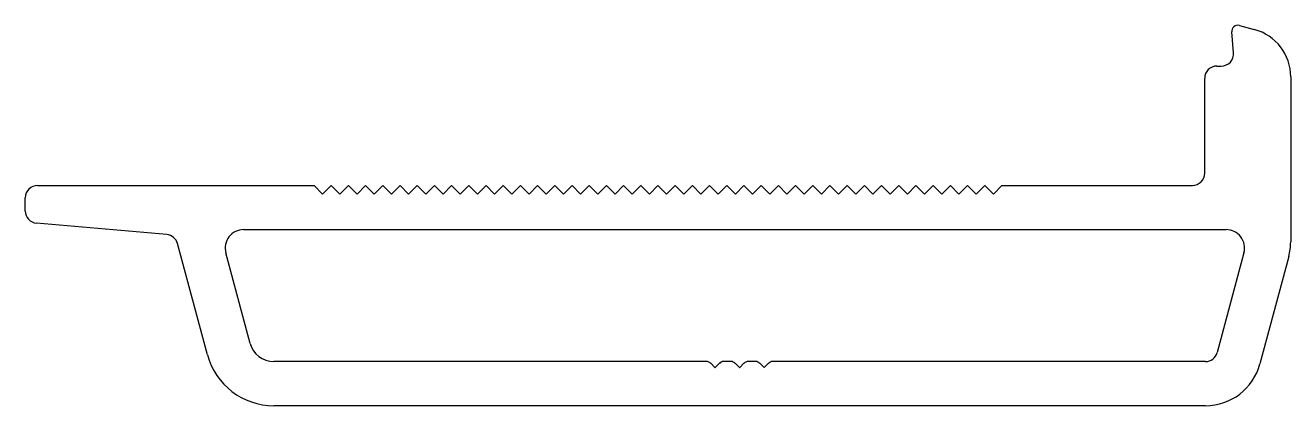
# Model space of a CAD drawing. Extents: x -29.3 to 22.2, y -2.9 to 12.6.
import ezdxf

# ---------------------------------------------------------------- set-up
doc = ezdxf.new("R2010")
doc.units = 0
doc.header["$MEASUREMENT"] = 0
doc.layers.get('0').update_dxf_attribs({"linetype": 'CONTINUOUS'})

msp = doc.modelspace()

# ---------------------------------------------------------------- linework, layer by layer
for p, q in [((19.828, 11.519), (19.754, 12.364)), ((20.068, 12.627), (20.671, 12.465)), ((19.153, 10.975), (19.33, 10.975)), ((18.653, 6.611), (18.653, 10.475)), ((22.153, 10.534), (22.153, 3.811)), ((-28.847, 6.111), (-17.597, 6.111)), ((-17.597, 6.111), (-17.247, 5.761)), ((-17.247, 5.761), (-16.897, 6.111)), ((-16.897, 6.111), (-16.547, 5.761)), ((-16.547, 5.761), (-16.197, 6.111)), ((-16.197, 6.111), (-15.847, 5.761)), ((-15.847, 5.761), (-15.497, 6.111)), ((-15.497, 6.111), (-15.147, 5.761)), ((-15.147, 5.761), (-14.797, 6.111)), ((-14.797, 6.111), (-14.447, 5.761)), ((-14.447, 5.761), (-14.097, 6.111)), ((-14.097, 6.111), (-13.747, 5.761)), ((-13.747, 5.761), (-13.397, 6.111)), ((-13.397, 6.111), (-13.047, 5.761)), ((-13.047, 5.761), (-12.697, 6.111)), ((-12.697, 6.111), (-12.347, 5.761)), ((-12.347, 5.761), (-11.997, 6.111)), ((-11.997, 6.111), (-11.647, 5.761)), ((-11.647, 5.761), (-11.297, 6.111)), ((-11.297, 6.111), (-10.947, 5.761)), ((-10.947, 5.761), (-10.597, 6.111)), ((-10.597, 6.111), (-10.247, 5.761)), ((-10.247, 5.761), (-9.897, 6.111)), ((-9.897, 6.111), (-9.547, 5.761)), ((-9.547, 5.761), (-9.197, 6.111)), ((-9.197, 6.111), (-8.847, 5.761)), ((-8.847, 5.761), (-8.497, 6.111)), ((-8.497, 6.111), (-8.147, 5.761)), ((-8.147, 5.761), (-7.797, 6.111)), ((-7.797, 6.111), (-7.447, 5.761)), ((-7.447, 5.761), (-7.097, 6.111)), ((-7.097, 6.111), (-6.747, 5.761)), ((-6.747, 5.761), (-6.397, 6.111)), ((-6.397, 6.111), (-6.047, 5.761)), ((-6.047, 5.761), (-5.697, 6.111)), ((-5.697, 6.111), (-5.347, 5.761)), ((-5.347, 5.761), (-4.997, 6.111)), ((-4.997, 6.111), (-4.647, 5.761)), ((-4.647, 5.761), (-4.297, 6.111)), ((-4.297, 6.111), (-3.947, 5.761)), ((-3.947, 5.761), (-3.597, 6.111)), ((-3.597, 6.111), (-3.247, 5.761)), ((-3.247, 5.761), (-2.897, 6.111)), ((-2.897, 6.111), (-2.547, 5.761)), ((-2.547, 5.761), (-2.197, 6.111)), ((-2.197, 6.111), (-1.847, 5.761)), ((-1.847, 5.761), (-1.497, 6.111)), ((-1.497, 6.111), (-1.147, 5.761)), ((-1.147, 5.761), (-0.797, 6.111)), ((-0.797, 6.111), (-0.447, 5.761)), ((-0.447, 5.761), (-0.097, 6.111)), ((-0.097, 6.111), (0.253, 5.761)), ((0.253, 5.761), (0.603, 6.111)), ((0.603, 6.111), (0.953, 5.761)), ((0.953, 5.761), (1.303, 6.111)), ((1.303, 6.111), (1.653, 5.761)), ((1.653, 5.761), (2.003, 6.111)), ((2.003, 6.111), (2.353, 5.761)), ((2.353, 5.761), (2.703, 6.111)), ((2.703, 6.111), (3.053, 5.761)), ((3.053, 5.761), (3.403, 6.111)), ((3.403, 6.111), (3.753, 5.761)), ((3.753, 5.761), (4.103, 6.111)), ((4.103, 6.111), (4.453, 5.761)), ((4.453, 5.761), (4.803, 6.111)), ((4.803, 6.111), (5.153, 5.761)), ((5.153, 5.761), (5.503, 6.111)), ((5.503, 6.111), (5.853, 5.761)), ((5.853, 5.761), (6.203, 6.111)), ((6.203, 6.111), (6.553, 5.761)), ((6.553, 5.761), (6.903, 6.111)), ((6.903, 6.111), (7.253, 5.761)), ((7.253, 5.761), (7.603, 6.111)), ((7.603, 6.111), (7.953, 5.761)), ((7.953, 5.761), (8.303, 6.111)), ((8.303, 6.111), (8.653, 5.761)), ((8.653, 5.761), (9.003, 6.111)), ((9.003, 6.111), (9.353, 5.761)), ((9.353, 5.761), (9.703, 6.111)), ((9.703, 6.111), (10.053, 5.761)), ((10.053, 5.761), (10.403, 6.111)), ((10.403, 6.111), (18.153, 6.111)), ((-29.347, 5.069), (-29.347, 5.611)), ((-23.591, 4.107), (-28.891, 4.571)), ((-20.464, 4.311), (19.527, 4.311)), ((-21.938, -0.789), (-23.151, 3.739)), ((-20.199, -0.323), (-21.188, 3.367)), ((20.252, 3.367), (19.164, -0.693)), ((22.075, 3.216), (20.902, -1.159)), ((-1.63, -1.064), (-19.233, -1.064)), ((-1.282, -1.308), (-1.453, -1.137)), ((-1.1, -1.137), (-1.271, -1.308)), ((-0.63, -1.064), (-0.923, -1.064)), ((-0.282, -1.308), (-0.453, -1.137)), ((-0.1, -1.137), (-0.271, -1.308)), ((0.37, -1.064), (0.077, -1.064)), ((0.718, -1.308), (0.547, -1.137)), ((0.9, -1.137), (0.729, -1.308)), ((18.681, -1.064), (1.077, -1.064)), ((18.681, -2.864), (-19.233, -2.864))]:
    msp.add_line(p, q)
for centre, radius, start, end in [((20.003, 12.385), 0.25, 75, 185), ((20.153, 10.534), 2, 0, 75), ((19.33, 11.475), 0.5, 270.0008, 4.9992), ((19.153, 10.475), 0.5, 90, 180), ((18.153, 6.611), 0.5, 270, 0), ((-28.847, 5.611), 0.5, 90, 180), ((-28.847, 5.069), 0.5, 180, 265), ((-20.464, 3.561), 0.75, 90, 195), ((19.527, 3.561), 0.75, 345, 90), ((-23.634, 3.609), 0.5, 15, 85), ((19.853, 3.811), 2.3, 345, 0), ((-19.233, -0.064), 1, 195, 270), ((-19.233, -0.064), 2.8, 195, 270), ((18.681, -0.564), 0.5, 270, 345), ((-1.63, -1.314), 0.25, 45, 90), ((-1.276, -1.303), 0.008, 225, 315), ((-0.923, -1.314), 0.25, 90, 135), ((-0.63, -1.314), 0.25, 45, 90), ((-0.276, -1.303), 0.008, 225, 315), ((0.077, -1.314), 0.25, 90, 135), ((0.37, -1.314), 0.25, 45, 90), ((0.724, -1.303), 0.008, 225, 315), ((1.077, -1.314), 0.25, 90, 135), ((18.681, -0.564), 2.3, 270, 345)]:
    msp.add_arc(centre, radius, start, end)

doc.saveas('drawing.dxf')
